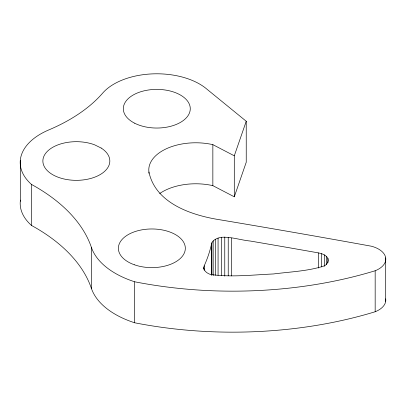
<?xml version="1.0" encoding="UTF-8"?>
<svg xmlns="http://www.w3.org/2000/svg" width="406" height="406" viewBox="0 0 406 406"><rect width="100%" height="100%" fill="white"/><g stroke="black" fill="none" stroke-linecap="round" stroke-linejoin="round"><path stroke-width="0.61" d="M203.761 267.787L204.218 265.788A303.845 175.422 0 0 0 211.45 244.422C212.125 239.839 217.327 238.033 221.3 237.292C231.115 236.622 240.712 240.129 250.446 241.062C271.401 244.64 292.34 248.279 313.27 251.984C317.847 252.862 322.973 253.166 326.571 256.501C329.799 259.348 327.972 264.22 324.445 265.834C308.063 271.228 290.503 271.761 273.497 273.959C252.608 274.887 231.232 277.43 210.46 274.481C207.43 273.395 204.02 271.34 203.761 267.787L203.761 269.046M159.725 193.505A46.964 27.116 0 0 1 212.851 185.643L234.292 196.808L234.292 155.808L246.234 121.257L207.293 89.493A60.489 34.921 0 0 0 102.708 93.075A177.853 102.682 0 0 1 48.766 129.935A69.822 40.311 0 0 0 31.495 184.441L31.495 225.442A204.67 118.166 0 0 1 91.391 288.377A87.478 50.506 0 0 0 134.67 322.78A304.409 175.747 0 0 0 375.169 311.752A24.492 14.139 0 0 0 385.7 298.857M234.292 196.808L246.234 162.258L246.234 121.257M148.936 173.296L148.936 172.037A46.964 27.116 0 0 1 212.851 144.643L234.292 155.808M148.936 172.037C155.594 203.563 192.139 215.469 220.118 219.824C270.619 228.268 321.06 237.068 371.434 246.224A24.492 14.139 0 0 1 385.7 257.861L385.7 301.343M385.7 257.861A24.492 14.139 0 0 1 375.169 270.751L375.169 311.752M327.911 258.368L327.911 262.783M326.571 256.501L326.571 264.702M324.445 254.902L324.445 266.255M321.669 253.674L321.669 266.92M318.441 252.902L318.441 268.036M231.461 238.063L231.461 275.907M228.233 237.292L228.233 275.765M224.767 237.028L224.767 276.136M221.3 237.292L221.3 275.765M218.068 238.063L218.068 275.278M215.297 239.291L215.297 275.243M213.17 240.89L213.17 275.583M212.851 144.643L212.851 185.643M211.83 242.758L211.83 274.928M211.45 244.422L211.45 275.329M204.218 265.788L204.218 270.203M31.495 184.441A204.67 118.166 0 0 1 91.391 247.376A87.478 50.506 0 0 0 134.67 281.779L134.67 322.78M91.391 247.376L91.391 288.377M20.3 160.253L20.3 201.254M31.495 225.442A69.822 40.311 0 0 1 20.432 200.128M375.169 270.751A304.409 175.747 0 0 1 134.67 281.779M101.175 148.048L94.517 144.78A33.475 19.326 0 0 0 43.188 158.365A33.475 19.326 0 0 0 86.214 179.482A33.475 19.326 0 0 0 101.175 148.048M134.564 123.165A33.475 19.326 0 0 0 189.587 112.599A33.475 19.326 0 0 0 146.231 90.376A33.475 19.326 0 0 0 134.564 123.165M134.361 264.773A33.475 19.326 0 0 0 185.319 248.802A33.475 19.326 0 0 0 135.888 231.308A33.475 19.326 0 0 0 134.361 264.773"/></g></svg>
